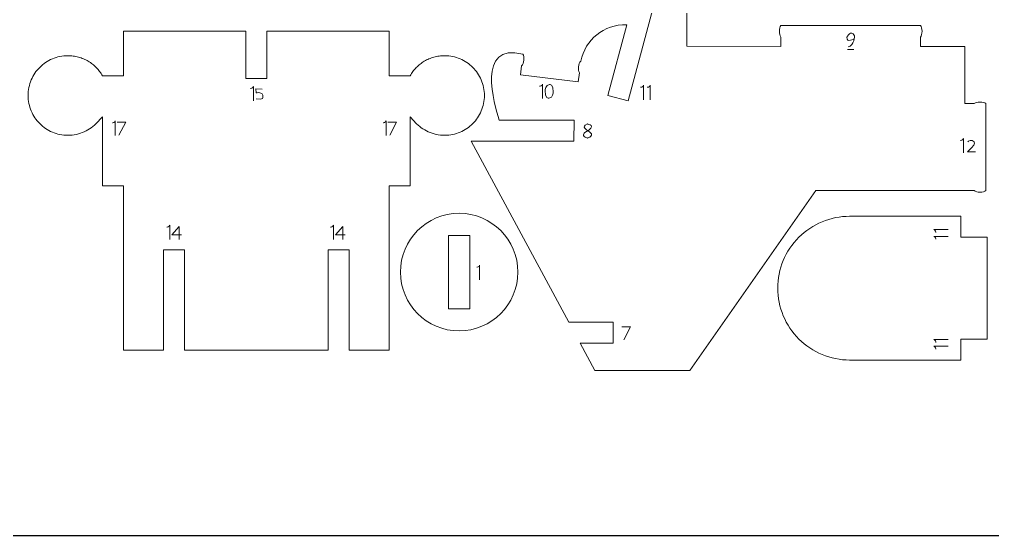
# Model space of a CAD drawing. Header units: centimetres. Extents: x -25 to 25, y -32.5 to 32.5.
# Drawn here: x -11.79 to 2.29, y -32.5 to -25.04 of the extents above; entities that cross this region are included whole.
import ezdxf

# ---------------------------------------------------------------- set-up
doc = ezdxf.new("R2010")
doc.units = ezdxf.units.CM
doc.header["$MEASUREMENT"] = 0
doc.layers.add('Capa 1', color=7, linetype='Continuous')

msp = doc.modelspace()

# ---------------------------------------------------------------- linework, layer by layer
at = {"layer": 'Capa 1', "color": 254}
msp.add_lwpolyline([(-25, -32.5), (25, -32.5), (25, 32.5), (-25, 32.5), (-25, -32.5)], close=True, dxfattribs=at)
at = {"layer": 'Capa 1', "color": 250, "lineweight": 9}
for points, knots in [([(-3.66958, -25.63951), (-3.6004, -25.32873), (-3.34223, -25.10511), (-3.00089, -25.11197), (-3.00089, -25.11197), (-3.00089, -25.11197), (-3.27453, -26.13518), (-3.27453, -26.13518), (-3.27453, -26.13518), (-3.27453, -26.13518), (-2.98185, -26.21337), (-2.98185, -26.21337), (-2.98185, -26.21337), (-2.98185, -26.21337), (-2.39854, -24.03223), (-2.39854, -24.03223), (-2.39854, -24.03223), (-2.20788, -23.86974), (-2.13686, -24.11076), (-2.13457, -24.26837), (-2.13457, -24.26837), (-2.13457, -24.26837), (-2.13494, -25.42487), (-2.13494, -25.42487), (-2.13494, -25.42487), (-2.13494, -25.42487), (-0.7709, -25.42531), (-0.7709, -25.42531), (-0.7709, -25.42531), (-0.7709, -25.42531), (-0.77085, -25.2908), (-0.77085, -25.2908)], [0, 0, 0, 0, 0.11111111, 0.11111111, 0.11111111, 0.11111111, 0.22222222, 0.22222222, 0.22222222, 0.22222222, 0.33333333, 0.33333333, 0.33333333, 0.33333333, 0.44444444, 0.44444444, 0.44444444, 0.44444444, 0.55555556, 0.55555556, 0.55555556, 0.55555556, 0.66666667, 0.66666667, 0.66666667, 0.66666667, 0.77777778, 0.77777778, 0.77777778, 0.77777778, 1, 1, 1, 1]), ([(-10.28802, -25.20694), (-10.28802, -25.20694), (-10.28802, -25.85205), (-10.28802, -25.85205), (-10.28802, -25.85205), (-10.28802, -25.85205), (-10.59096, -25.85205), (-10.59096, -25.85205), (-10.59096, -25.85205), (-10.59096, -25.85205), (-10.60048, -25.83587), (-10.60048, -25.83587), (-10.60048, -25.83587), (-10.60048, -25.83587), (-10.61052, -25.82005), (-10.61052, -25.82005), (-10.61052, -25.82005), (-10.61052, -25.82005), (-10.62104, -25.80456), (-10.62104, -25.80456), (-10.62104, -25.80456), (-10.62104, -25.80456), (-10.63206, -25.78947), (-10.63206, -25.78947), (-10.63206, -25.78947), (-10.63206, -25.78947), (-10.64353, -25.77474), (-10.64353, -25.77474), (-10.64353, -25.77474), (-10.64353, -25.77474), (-10.6555, -25.7604), (-10.6555, -25.7604), (-10.6555, -25.7604), (-10.6555, -25.7604), (-10.66789, -25.74645), (-10.66789, -25.74645), (-10.66789, -25.74645), (-10.66789, -25.74645), (-10.68075, -25.73294), (-10.68075, -25.73294), (-10.68075, -25.73294), (-10.68075, -25.73294), (-10.694, -25.71983), (-10.694, -25.71983), (-10.694, -25.71983), (-10.694, -25.71983), (-10.7077, -25.70716), (-10.7077, -25.70716), (-10.7077, -25.70716), (-10.7077, -25.70716), (-10.72179, -25.69491), (-10.72179, -25.69491), (-10.72179, -25.69491), (-10.72179, -25.69491), (-10.7363, -25.68314), (-10.7363, -25.68314), (-10.7363, -25.68314), (-10.7363, -25.68314), (-10.75117, -25.67184), (-10.75117, -25.67184), (-10.75117, -25.67184), (-10.75117, -25.67184), (-10.7664, -25.66101), (-10.7664, -25.66101), (-10.7664, -25.66101), (-10.7664, -25.66101), (-10.78203, -25.65066), (-10.78203, -25.65066), (-10.78203, -25.65066), (-10.78203, -25.65066), (-10.79798, -25.64081), (-10.79798, -25.64081), (-10.79798, -25.64081), (-10.79798, -25.64081), (-10.81428, -25.6315), (-10.81428, -25.6315), (-10.81428, -25.6315), (-10.81428, -25.6315), (-10.83091, -25.62268), (-10.83091, -25.62268), (-10.83091, -25.62268), (-10.83091, -25.62268), (-10.84787, -25.61439), (-10.84787, -25.61439), (-10.84787, -25.61439), (-10.84787, -25.61439), (-10.86511, -25.60666), (-10.86511, -25.60666), (-10.86511, -25.60666), (-10.86511, -25.60666), (-10.88266, -25.59949), (-10.88266, -25.59949), (-10.88266, -25.59949), (-10.88266, -25.59949), (-10.90049, -25.59288), (-10.90049, -25.59288), (-10.90049, -25.59288), (-10.90049, -25.59288), (-10.9186, -25.58686), (-10.9186, -25.58686), (-10.9186, -25.58686), (-10.9186, -25.58686), (-10.93696, -25.58139), (-10.93696, -25.58139), (-10.93696, -25.58139), (-10.93696, -25.58139), (-10.95556, -25.57656), (-10.95556, -25.57656), (-10.95556, -25.57656), (-10.95556, -25.57656), (-10.97443, -25.57232), (-10.97443, -25.57232), (-10.97443, -25.57232), (-10.97443, -25.57232), (-10.99348, -25.56869), (-10.99348, -25.56869), (-10.99348, -25.56869), (-10.99348, -25.56869), (-11.01279, -25.56571), (-11.01279, -25.56571), (-11.01279, -25.56571), (-11.01279, -25.56571), (-11.03229, -25.56336), (-11.03229, -25.56336), (-11.03229, -25.56336), (-11.03229, -25.56336), (-11.05199, -25.56169), (-11.05199, -25.56169), (-11.05199, -25.56169), (-11.05199, -25.56169), (-11.07185, -25.56069), (-11.07185, -25.56069), (-11.07185, -25.56069), (-11.07185, -25.56069), (-11.09189, -25.56032), (-11.09189, -25.56032), (-11.09189, -25.56032), (-11.09189, -25.56032), (-11.12154, -25.56108), (-11.12154, -25.56108), (-11.12154, -25.56108), (-11.12154, -25.56108), (-11.15078, -25.56331), (-11.15078, -25.56331), (-11.15078, -25.56331), (-11.15078, -25.56331), (-11.17958, -25.56696), (-11.17958, -25.56696), (-11.17958, -25.56696), (-11.17958, -25.56696), (-11.20795, -25.57201), (-11.20795, -25.57201), (-11.20795, -25.57201), (-11.20795, -25.57201), (-11.23579, -25.57846), (-11.23579, -25.57846), (-11.23579, -25.57846), (-11.23579, -25.57846), (-11.26311, -25.58621), (-11.26311, -25.58621), (-11.26311, -25.58621), (-11.26311, -25.58621), (-11.28987, -25.59525), (-11.28987, -25.59525), (-11.28987, -25.59525), (-11.28987, -25.59525), (-11.31601, -25.60555), (-11.31601, -25.60555), (-11.31601, -25.60555), (-11.31601, -25.60555), (-11.34151, -25.6171), (-11.34151, -25.6171), (-11.34151, -25.6171), (-11.34151, -25.6171), (-11.36631, -25.62979), (-11.36631, -25.62979), (-11.36631, -25.62979), (-11.36631, -25.62979), (-11.39042, -25.64366), (-11.39042, -25.64366), (-11.39042, -25.64366), (-11.39042, -25.64366), (-11.41377, -25.65862), (-11.41377, -25.65862), (-11.41377, -25.65862), (-11.41377, -25.65862), (-11.43631, -25.67466), (-11.43631, -25.67466), (-11.43631, -25.67466), (-11.43631, -25.67466), (-11.45808, -25.69176), (-11.45808, -25.69176), (-11.45808, -25.69176), (-11.45808, -25.69176), (-11.47895, -25.70984), (-11.47895, -25.70984), (-11.47895, -25.70984), (-11.47895, -25.70984), (-11.49892, -25.7289), (-11.49892, -25.7289), (-11.49892, -25.7289), (-11.49892, -25.7289), (-11.51798, -25.74887), (-11.51798, -25.74887), (-11.51798, -25.74887), (-11.51798, -25.74887), (-11.53606, -25.76977), (-11.53606, -25.76977), (-11.53606, -25.76977), (-11.53606, -25.76977), (-11.55313, -25.7915), (-11.55313, -25.7915), (-11.55313, -25.7915), (-11.55313, -25.7915), (-11.56917, -25.81405), (-11.56917, -25.81405), (-11.56917, -25.81405), (-11.56917, -25.81405), (-11.58413, -25.8374), (-11.58413, -25.8374), (-11.58413, -25.8374), (-11.58413, -25.8374), (-11.598, -25.86151), (-11.598, -25.86151), (-11.598, -25.86151), (-11.598, -25.86151), (-11.61069, -25.88631), (-11.61069, -25.88631), (-11.61069, -25.88631), (-11.61069, -25.88631), (-11.62221, -25.91181), (-11.62221, -25.91181), (-11.62221, -25.91181), (-11.62221, -25.91181), (-11.63251, -25.93792), (-11.63251, -25.93792), (-11.63251, -25.93792), (-11.63251, -25.93792), (-11.64155, -25.96465), (-11.64155, -25.96465), (-11.64155, -25.96465), (-11.64155, -25.96465), (-11.6493, -25.99197), (-11.6493, -25.99197), (-11.6493, -25.99197), (-11.6493, -25.99197), (-11.65572, -26.01978), (-11.65572, -26.01978), (-11.65572, -26.01978), (-11.65572, -26.01978), (-11.6608, -26.04813), (-11.6608, -26.04813), (-11.6608, -26.04813), (-11.6608, -26.04813), (-11.66445, -26.0769), (-11.66445, -26.0769), (-11.66445, -26.0769), (-11.66445, -26.0769), (-11.66666, -26.10611), (-11.66666, -26.10611), (-11.66666, -26.10611), (-11.66666, -26.10611), (-11.66741, -26.13571), (-11.66741, -26.13571), (-11.66741, -26.13571), (-11.66741, -26.13571), (-11.66669, -26.16537), (-11.66669, -26.16537), (-11.66669, -26.16537), (-11.66669, -26.16537), (-11.66445, -26.19461), (-11.66445, -26.19461), (-11.66445, -26.19461), (-11.66445, -26.19461), (-11.66083, -26.22343), (-11.66083, -26.22343), (-11.66083, -26.22343), (-11.66083, -26.22343), (-11.65578, -26.25177), (-11.65578, -26.25177), (-11.65578, -26.25177), (-11.65578, -26.25177), (-11.64936, -26.27962), (-11.64936, -26.27962), (-11.64936, -26.27962), (-11.64936, -26.27962), (-11.6416, -26.30693), (-11.6416, -26.30693), (-11.6416, -26.30693), (-11.6416, -26.30693), (-11.63256, -26.33369), (-11.63256, -26.33369), (-11.63256, -26.33369), (-11.63256, -26.33369), (-11.6223, -26.35983), (-11.6223, -26.35983), (-11.6223, -26.35983), (-11.6223, -26.35983), (-11.61077, -26.38533), (-11.61077, -26.38533), (-11.61077, -26.38533), (-11.61077, -26.38533), (-11.59808, -26.41016), (-11.59808, -26.41016), (-11.59808, -26.41016), (-11.59808, -26.41016), (-11.58421, -26.43427), (-11.58421, -26.43427), (-11.58421, -26.43427), (-11.58421, -26.43427), (-11.56926, -26.45762), (-11.56926, -26.45762), (-11.56926, -26.45762), (-11.56926, -26.45762), (-11.55322, -26.48017), (-11.55322, -26.48017), (-11.55322, -26.48017), (-11.55322, -26.48017), (-11.53614, -26.50193), (-11.53614, -26.50193), (-11.53614, -26.50193), (-11.53614, -26.50193), (-11.51806, -26.5228), (-11.51806, -26.5228), (-11.51806, -26.5228), (-11.51806, -26.5228), (-11.49901, -26.54277), (-11.49901, -26.54277), (-11.49901, -26.54277), (-11.49901, -26.54277), (-11.47903, -26.56183), (-11.47903, -26.56183), (-11.47903, -26.56183), (-11.47903, -26.56183), (-11.45816, -26.57991), (-11.45816, -26.57991), (-11.45816, -26.57991), (-11.45816, -26.57991), (-11.43643, -26.59698), (-11.43643, -26.59698), (-11.43643, -26.59698), (-11.43643, -26.59698), (-11.41385, -26.61303), (-11.41385, -26.61303), (-11.41385, -26.61303), (-11.41385, -26.61303), (-11.3905, -26.62798), (-11.3905, -26.62798), (-11.3905, -26.62798), (-11.3905, -26.62798), (-11.3664, -26.64182), (-11.3664, -26.64182), (-11.3664, -26.64182), (-11.3664, -26.64182), (-11.34156, -26.65451), (-11.34156, -26.65451), (-11.34156, -26.65451), (-11.34156, -26.65451), (-11.31606, -26.66604), (-11.31606, -26.66604), (-11.31606, -26.66604), (-11.31606, -26.66604), (-11.28992, -26.67633), (-11.28992, -26.67633), (-11.28992, -26.67633), (-11.28992, -26.67633), (-11.26316, -26.68537), (-11.26316, -26.68537), (-11.26316, -26.68537), (-11.26316, -26.68537), (-11.23585, -26.6931), (-11.23585, -26.6931), (-11.23585, -26.6931), (-11.23585, -26.6931), (-11.20798, -26.69952), (-11.20798, -26.69952), (-11.20798, -26.69952), (-11.20798, -26.69952), (-11.17963, -26.70454), (-11.17963, -26.70454), (-11.17963, -26.70454), (-11.17963, -26.70454), (-11.15078, -26.70819), (-11.15078, -26.70819), (-11.15078, -26.70819), (-11.15078, -26.70819), (-11.12154, -26.7104), (-11.12154, -26.7104), (-11.12154, -26.7104), (-11.12154, -26.7104), (-11.09189, -26.71112), (-11.09189, -26.71112), (-11.09189, -26.71112), (-11.09189, -26.71112), (-11.06053, -26.71029), (-11.06053, -26.71029), (-11.06053, -26.71029), (-11.06053, -26.71029), (-11.02958, -26.7078), (-11.02958, -26.7078), (-11.02958, -26.7078), (-11.02958, -26.7078), (-10.99912, -26.7037), (-10.99912, -26.7037), (-10.99912, -26.7037), (-10.99912, -26.7037), (-10.96918, -26.69804), (-10.96918, -26.69804), (-10.96918, -26.69804), (-10.96918, -26.69804), (-10.9398, -26.69084), (-10.9398, -26.69084), (-10.9398, -26.69084), (-10.9398, -26.69084), (-10.91106, -26.68219), (-10.91106, -26.68219), (-10.91106, -26.68219), (-10.91106, -26.68219), (-10.88294, -26.67209), (-10.88294, -26.67209), (-10.88294, -26.67209), (-10.88294, -26.67209), (-10.85554, -26.66057), (-10.85554, -26.66057), (-10.85554, -26.66057), (-10.85554, -26.66057), (-10.8289, -26.64773), (-10.8289, -26.64773), (-10.8289, -26.64773), (-10.8289, -26.64773), (-10.80303, -26.63359), (-10.80303, -26.63359), (-10.80303, -26.63359), (-10.80303, -26.63359), (-10.77798, -26.61816), (-10.77798, -26.61816), (-10.77798, -26.61816), (-10.77798, -26.61816), (-10.75382, -26.60153), (-10.75382, -26.60153), (-10.75382, -26.60153), (-10.75382, -26.60153), (-10.73055, -26.5837), (-10.73055, -26.5837), (-10.73055, -26.5837), (-10.73055, -26.5837), (-10.70826, -26.56476), (-10.70826, -26.56476), (-10.70826, -26.56476), (-10.70826, -26.56476), (-10.68697, -26.54473), (-10.68697, -26.54473), (-10.68697, -26.54473), (-10.68697, -26.54473), (-10.59096, -26.44476), (-10.59096, -26.44476), (-10.59096, -26.44476), (-10.59096, -26.44476), (-10.59096, -27.44049), (-10.59096, -27.44049), (-10.59096, -27.44049), (-10.59096, -27.44049), (-10.28802, -27.44049), (-10.28802, -27.44049), (-10.28802, -27.44049), (-10.28802, -27.44049), (-10.28802, -29.8186), (-10.28802, -29.8186), (-10.28802, -29.8186), (-10.28802, -29.8186), (-9.70795, -29.8186), (-9.70795, -29.8186), (-9.70795, -29.8186), (-9.70795, -29.8186), (-9.70795, -28.36667), (-9.70795, -28.36667), (-9.70795, -28.36667), (-9.70795, -28.36667), (-9.40501, -28.36667), (-9.40501, -28.36667), (-9.40501, -28.36667), (-9.40501, -28.36667), (-9.40501, -29.8186), (-9.40501, -29.8186), (-9.40501, -29.8186), (-9.40501, -29.8186), (-8.36528, -29.8186), (-8.36528, -29.8186), (-8.36528, -29.8186), (-8.36528, -29.8186), (-7.32555, -29.8186), (-7.32555, -29.8186), (-7.32555, -29.8186), (-7.32555, -29.8186), (-7.32555, -28.36667), (-7.32555, -28.36667), (-7.32555, -28.36667), (-7.32555, -28.36667), (-7.02261, -28.36667), (-7.02261, -28.36667), (-7.02261, -28.36667), (-7.02261, -28.36667), (-7.02261, -29.8186), (-7.02261, -29.8186), (-7.02261, -29.8186), (-7.02261, -29.8186), (-6.44256, -29.8186), (-6.44256, -29.8186), (-6.44256, -29.8186), (-6.44256, -29.8186), (-6.44256, -27.44049), (-6.44256, -27.44049), (-6.44256, -27.44049), (-6.44256, -27.44049), (-6.13962, -27.44049), (-6.13962, -27.44049), (-6.13962, -27.44049), (-6.13962, -27.44049), (-6.13962, -26.44476), (-6.13962, -26.44476), (-6.13962, -26.44476), (-6.13962, -26.44476), (-6.04362, -26.54473), (-6.04362, -26.54473), (-6.04362, -26.54473), (-6.04362, -26.54473), (-6.0223, -26.56476), (-6.0223, -26.56476), (-6.0223, -26.56476), (-6.0223, -26.56476), (-6.00001, -26.5837), (-6.00001, -26.5837), (-6.00001, -26.5837), (-6.00001, -26.5837), (-5.97677, -26.60153), (-5.97677, -26.60153), (-5.97677, -26.60153), (-5.97677, -26.60153), (-5.95261, -26.61816), (-5.95261, -26.61816), (-5.95261, -26.61816), (-5.95261, -26.61816), (-5.92755, -26.63359), (-5.92755, -26.63359), (-5.92755, -26.63359), (-5.92755, -26.63359), (-5.90169, -26.64773), (-5.90169, -26.64773), (-5.90169, -26.64773), (-5.90169, -26.64773), (-5.87501, -26.66057), (-5.87501, -26.66057), (-5.87501, -26.66057), (-5.87501, -26.66057), (-5.84762, -26.67209), (-5.84762, -26.67209), (-5.84762, -26.67209), (-5.84762, -26.67209), (-5.81952, -26.68219), (-5.81952, -26.68219), (-5.81952, -26.68219), (-5.81952, -26.68219), (-5.79076, -26.69084), (-5.79076, -26.69084), (-5.79076, -26.69084), (-5.79076, -26.69084), (-5.7614, -26.69804), (-5.7614, -26.69804), (-5.7614, -26.69804), (-5.7614, -26.69804), (-5.73147, -26.7037), (-5.73147, -26.7037), (-5.73147, -26.7037), (-5.73147, -26.7037), (-5.701, -26.7078), (-5.701, -26.7078), (-5.701, -26.7078), (-5.701, -26.7078), (-5.67006, -26.71029), (-5.67006, -26.71029), (-5.67006, -26.71029), (-5.67006, -26.71029), (-5.63867, -26.71112), (-5.63867, -26.71112), (-5.63867, -26.71112), (-5.63867, -26.71112), (-5.60904, -26.7104), (-5.60904, -26.7104), (-5.60904, -26.7104), (-5.60904, -26.7104), (-5.57977, -26.70819), (-5.57977, -26.70819), (-5.57977, -26.70819), (-5.57977, -26.70819), (-5.55095, -26.70454), (-5.55095, -26.70454), (-5.55095, -26.70454), (-5.55095, -26.70454), (-5.52258, -26.69952), (-5.52258, -26.69952), (-5.52258, -26.69952), (-5.52258, -26.69952), (-5.49473, -26.6931), (-5.49473, -26.6931), (-5.49473, -26.6931), (-5.49473, -26.6931), (-5.46739, -26.68537), (-5.46739, -26.68537), (-5.46739, -26.68537), (-5.46739, -26.68537), (-5.44064, -26.67633), (-5.44064, -26.67633), (-5.44064, -26.67633), (-5.44064, -26.67633), (-5.41449, -26.66604), (-5.41449, -26.66604), (-5.41449, -26.66604), (-5.41449, -26.66604), (-5.38899, -26.65451), (-5.38899, -26.65451), (-5.38899, -26.65451), (-5.38899, -26.65451), (-5.36419, -26.64182), (-5.36419, -26.64182), (-5.36419, -26.64182), (-5.36419, -26.64182), (-5.34008, -26.62798), (-5.34008, -26.62798), (-5.34008, -26.62798), (-5.34008, -26.62798), (-5.31673, -26.61303), (-5.31673, -26.61303), (-5.31673, -26.61303), (-5.31673, -26.61303), (-5.29416, -26.59698), (-5.29416, -26.59698), (-5.29416, -26.59698), (-5.29416, -26.59698), (-5.27243, -26.57991), (-5.27243, -26.57991), (-5.27243, -26.57991), (-5.27243, -26.57991), (-5.25153, -26.56183), (-5.25153, -26.56183), (-5.25153, -26.56183), (-5.25153, -26.56183), (-5.23155, -26.54277), (-5.23155, -26.54277), (-5.23155, -26.54277), (-5.23155, -26.54277), (-5.2125, -26.5228), (-5.2125, -26.5228), (-5.2125, -26.5228), (-5.2125, -26.5228), (-5.19442, -26.50193), (-5.19442, -26.50193), (-5.19442, -26.50193), (-5.19442, -26.50193), (-5.17734, -26.48017), (-5.17734, -26.48017), (-5.17734, -26.48017), (-5.17734, -26.48017), (-5.1613, -26.45762), (-5.1613, -26.45762), (-5.1613, -26.45762), (-5.1613, -26.45762), (-5.14634, -26.43427), (-5.14634, -26.43427), (-5.14634, -26.43427), (-5.14634, -26.43427), (-5.13251, -26.41016), (-5.13251, -26.41016), (-5.13251, -26.41016), (-5.13251, -26.41016), (-5.11981, -26.38533), (-5.11981, -26.38533), (-5.11981, -26.38533), (-5.11981, -26.38533), (-5.10829, -26.35983), (-5.10829, -26.35983), (-5.10829, -26.35983), (-5.10829, -26.35983), (-5.09799, -26.33369), (-5.09799, -26.33369), (-5.09799, -26.33369), (-5.09799, -26.33369), (-5.08895, -26.30693), (-5.08895, -26.30693), (-5.08895, -26.30693), (-5.08895, -26.30693), (-5.08122, -26.27962), (-5.08122, -26.27962), (-5.08122, -26.27962), (-5.08122, -26.27962), (-5.07481, -26.25177), (-5.07481, -26.25177), (-5.07481, -26.25177), (-5.07481, -26.25177), (-5.06976, -26.22343), (-5.06976, -26.22343), (-5.06976, -26.22343), (-5.06976, -26.22343), (-5.0661, -26.19461), (-5.0661, -26.19461), (-5.0661, -26.19461), (-5.0661, -26.19461), (-5.0639, -26.16537), (-5.0639, -26.16537), (-5.0639, -26.16537), (-5.0639, -26.16537), (-5.06317, -26.13571), (-5.06317, -26.13571), (-5.06317, -26.13571), (-5.06317, -26.13571), (-5.0639, -26.10611), (-5.0639, -26.10611), (-5.0639, -26.10611), (-5.0639, -26.10611), (-5.06613, -26.0769), (-5.06613, -26.0769), (-5.06613, -26.0769), (-5.06613, -26.0769), (-5.06979, -26.04813), (-5.06979, -26.04813), (-5.06979, -26.04813), (-5.06979, -26.04813), (-5.07484, -26.01978), (-5.07484, -26.01978), (-5.07484, -26.01978), (-5.07484, -26.01978), (-5.08125, -25.99197), (-5.08125, -25.99197), (-5.08125, -25.99197), (-5.08125, -25.99197), (-5.08901, -25.96465), (-5.08901, -25.96465), (-5.08901, -25.96465), (-5.08901, -25.96465), (-5.09805, -25.93792), (-5.09805, -25.93792), (-5.09805, -25.93792), (-5.09805, -25.93792), (-5.10837, -25.91181), (-5.10837, -25.91181), (-5.10837, -25.91181), (-5.10837, -25.91181), (-5.11987, -25.88631), (-5.11987, -25.88631), (-5.11987, -25.88631), (-5.11987, -25.88631), (-5.13259, -25.86151), (-5.13259, -25.86151), (-5.13259, -25.86151), (-5.13259, -25.86151), (-5.14643, -25.8374), (-5.14643, -25.8374), (-5.14643, -25.8374), (-5.14643, -25.8374), (-5.16138, -25.81405), (-5.16138, -25.81405), (-5.16138, -25.81405), (-5.16138, -25.81405), (-5.17742, -25.7915), (-5.17742, -25.7915), (-5.17742, -25.7915), (-5.17742, -25.7915), (-5.19453, -25.76977), (-5.19453, -25.76977), (-5.19453, -25.76977), (-5.19453, -25.76977), (-5.21261, -25.74887), (-5.21261, -25.74887), (-5.21261, -25.74887), (-5.21261, -25.74887), (-5.23163, -25.7289), (-5.23163, -25.7289), (-5.23163, -25.7289), (-5.23163, -25.7289), (-5.25164, -25.70984), (-5.25164, -25.70984), (-5.25164, -25.70984), (-5.25164, -25.70984), (-5.27251, -25.69176), (-5.27251, -25.69176), (-5.27251, -25.69176), (-5.27251, -25.69176), (-5.29424, -25.67466), (-5.29424, -25.67466), (-5.29424, -25.67466), (-5.29424, -25.67466), (-5.31681, -25.65862), (-5.31681, -25.65862), (-5.31681, -25.65862), (-5.31681, -25.65862), (-5.34017, -25.64366), (-5.34017, -25.64366), (-5.34017, -25.64366), (-5.34017, -25.64366), (-5.36427, -25.62979), (-5.36427, -25.62979), (-5.36427, -25.62979), (-5.36427, -25.62979), (-5.38908, -25.6171), (-5.38908, -25.6171), (-5.38908, -25.6171), (-5.38908, -25.6171), (-5.41458, -25.60555), (-5.41458, -25.60555), (-5.41458, -25.60555), (-5.41458, -25.60555), (-5.44072, -25.59525), (-5.44072, -25.59525), (-5.44072, -25.59525), (-5.44072, -25.59525), (-5.46745, -25.58621), (-5.46745, -25.58621), (-5.46745, -25.58621), (-5.46745, -25.58621), (-5.49479, -25.57846), (-5.49479, -25.57846), (-5.49479, -25.57846), (-5.49479, -25.57846), (-5.52263, -25.57201), (-5.52263, -25.57201), (-5.52263, -25.57201), (-5.52263, -25.57201), (-5.55098, -25.56696), (-5.55098, -25.56696), (-5.55098, -25.56696), (-5.55098, -25.56696), (-5.5798, -25.56331), (-5.5798, -25.56331), (-5.5798, -25.56331), (-5.5798, -25.56331), (-5.60904, -25.56108), (-5.60904, -25.56108), (-5.60904, -25.56108), (-5.60904, -25.56108), (-5.63867, -25.56032), (-5.63867, -25.56032), (-5.63867, -25.56032), (-5.63867, -25.56032), (-5.65873, -25.56069), (-5.65873, -25.56069), (-5.65873, -25.56069), (-5.65873, -25.56069), (-5.6786, -25.56169), (-5.6786, -25.56169), (-5.6786, -25.56169), (-5.6786, -25.56169), (-5.69829, -25.56336), (-5.69829, -25.56336), (-5.69829, -25.56336), (-5.69829, -25.56336), (-5.7178, -25.56571), (-5.7178, -25.56571), (-5.7178, -25.56571), (-5.7178, -25.56571), (-5.73708, -25.56869), (-5.73708, -25.56869), (-5.73708, -25.56869), (-5.73708, -25.56869), (-5.75616, -25.57232), (-5.75616, -25.57232), (-5.75616, -25.57232), (-5.75616, -25.57232), (-5.77502, -25.57656), (-5.77502, -25.57656), (-5.77502, -25.57656), (-5.77502, -25.57656), (-5.79363, -25.58139), (-5.79363, -25.58139), (-5.79363, -25.58139), (-5.79363, -25.58139), (-5.81199, -25.58686), (-5.81199, -25.58686), (-5.81199, -25.58686), (-5.81199, -25.58686), (-5.8301, -25.59288), (-5.8301, -25.59288), (-5.8301, -25.59288), (-5.8301, -25.59288), (-5.84792, -25.59949), (-5.84792, -25.59949), (-5.84792, -25.59949), (-5.84792, -25.59949), (-5.86547, -25.60666), (-5.86547, -25.60666), (-5.86547, -25.60666), (-5.86547, -25.60666), (-5.88271, -25.61439), (-5.88271, -25.61439), (-5.88271, -25.61439), (-5.88271, -25.61439), (-5.89965, -25.62268), (-5.89965, -25.62268), (-5.89965, -25.62268), (-5.89965, -25.62268), (-5.91628, -25.6315), (-5.91628, -25.6315), (-5.91628, -25.6315), (-5.91628, -25.6315), (-5.9326, -25.64081), (-5.9326, -25.64081), (-5.9326, -25.64081), (-5.9326, -25.64081), (-5.94856, -25.65066), (-5.94856, -25.65066), (-5.94856, -25.65066), (-5.94856, -25.65066), (-5.96416, -25.66101), (-5.96416, -25.66101), (-5.96416, -25.66101), (-5.96416, -25.66101), (-5.97942, -25.67184), (-5.97942, -25.67184), (-5.97942, -25.67184), (-5.97942, -25.67184), (-5.99429, -25.68314), (-5.99429, -25.68314), (-5.99429, -25.68314), (-5.99429, -25.68314), (-6.00877, -25.69491), (-6.00877, -25.69491), (-6.00877, -25.69491), (-6.00877, -25.69491), (-6.02289, -25.70716), (-6.02289, -25.70716), (-6.02289, -25.70716), (-6.02289, -25.70716), (-6.03656, -25.71983), (-6.03656, -25.71983), (-6.03656, -25.71983), (-6.03656, -25.71983), (-6.04984, -25.73294), (-6.04984, -25.73294), (-6.04984, -25.73294), (-6.04984, -25.73294), (-6.06267, -25.74645), (-6.06267, -25.74645), (-6.06267, -25.74645), (-6.06267, -25.74645), (-6.07509, -25.7604), (-6.07509, -25.7604), (-6.07509, -25.7604), (-6.07509, -25.7604), (-6.08703, -25.77474), (-6.08703, -25.77474), (-6.08703, -25.77474), (-6.08703, -25.77474), (-6.09852, -25.78947), (-6.09852, -25.78947), (-6.09852, -25.78947), (-6.09852, -25.78947), (-6.10954, -25.80456), (-6.10954, -25.80456), (-6.10954, -25.80456), (-6.10954, -25.80456), (-6.12006, -25.82005), (-6.12006, -25.82005), (-6.12006, -25.82005), (-6.12006, -25.82005), (-6.13011, -25.83587), (-6.13011, -25.83587), (-6.13011, -25.83587), (-6.13011, -25.83587), (-6.13962, -25.85205), (-6.13962, -25.85205), (-6.13962, -25.85205), (-6.13962, -25.85205), (-6.44256, -25.85205), (-6.44256, -25.85205), (-6.44256, -25.85205), (-6.44256, -25.85205), (-6.44256, -25.20694), (-6.44256, -25.20694), (-6.44256, -25.20694), (-6.44256, -25.20694), (-8.21381, -25.20694), (-8.21381, -25.20694), (-8.21381, -25.20694), (-8.21381, -25.20694), (-8.21381, -25.89052), (-8.21381, -25.89052), (-8.21381, -25.89052), (-8.21381, -25.89052), (-8.36528, -25.89052), (-8.36528, -25.89052), (-8.36528, -25.89052), (-8.36528, -25.89052), (-8.51675, -25.89052), (-8.51675, -25.89052), (-8.51675, -25.89052), (-8.51675, -25.89052), (-8.51675, -25.20694), (-8.51675, -25.20694), (-8.51675, -25.20694), (-8.51675, -25.20694), (-10.28802, -25.20694), (-10.28802, -25.20694)], [0, 0, 0, 0, 0.00398406, 0.00398406, 0.00398406, 0.00398406, 0.00796813, 0.00796813, 0.00796813, 0.00796813, 0.01195219, 0.01195219, 0.01195219, 0.01195219, 0.01593625, 0.01593625, 0.01593625, 0.01593625, 0.01992032, 0.01992032, 0.01992032, 0.01992032, 0.02390438, 0.02390438, 0.02390438, 0.02390438, 0.02788845, 0.02788845, 0.02788845, 0.02788845, 0.03187251, 0.03187251, 0.03187251, 0.03187251, 0.03585657, 0.03585657, 0.03585657, 0.03585657, 0.03984064, 0.03984064, 0.03984064, 0.03984064, 0.0438247, 0.0438247, 0.0438247, 0.0438247, 0.04780876, 0.04780876, 0.04780876, 0.04780876, 0.05179283, 0.05179283, 0.05179283, 0.05179283, 0.05577689, 0.05577689, 0.05577689, 0.05577689, 0.05976096, 0.05976096, 0.05976096, 0.05976096, 0.06374502, 0.06374502, 0.06374502, 0.06374502, 0.06772908, 0.06772908, 0.06772908, 0.06772908, 0.07171315, 0.07171315, 0.07171315, 0.07171315, 0.07569721, 0.07569721, 0.07569721, 0.07569721, 0.07968127, 0.07968127, 0.07968127, 0.07968127, 0.08366534, 0.08366534, 0.08366534, 0.08366534, 0.0876494, 0.0876494, 0.0876494, 0.0876494, 0.09163347, 0.09163347, 0.09163347, 0.09163347, 0.09561753, 0.09561753, 0.09561753, 0.09561753, 0.09960159, 0.09960159, 0.09960159, 0.09960159, 0.10358566, 0.10358566, 0.10358566, 0.10358566, 0.10756972, 0.10756972, 0.10756972, 0.10756972, 0.11155378, 0.11155378, 0.11155378, 0.11155378, 0.11553785, 0.11553785, 0.11553785, 0.11553785, 0.11952191, 0.11952191, 0.11952191, 0.11952191, 0.12350598, 0.12350598, 0.12350598, 0.12350598, 0.12749004, 0.12749004, 0.12749004, 0.12749004, 0.1314741, 0.1314741, 0.1314741, 0.1314741, 0.13545817, 0.13545817, 0.13545817, 0.13545817, 0.13944223, 0.13944223, 0.13944223, 0.13944223, 0.14342629, 0.14342629, 0.14342629, 0.14342629, 0.14741036, 0.14741036, 0.14741036, 0.14741036, 0.15139442, 0.15139442, 0.15139442, 0.15139442, 0.15537849, 0.15537849, 0.15537849, 0.15537849, 0.15936255, 0.15936255, 0.15936255, 0.15936255, 0.16334661, 0.16334661, 0.16334661, 0.16334661, 0.16733068, 0.16733068, 0.16733068, 0.16733068, 0.17131474, 0.17131474, 0.17131474, 0.17131474, 0.1752988, 0.1752988, 0.1752988, 0.1752988, 0.17928287, 0.17928287, 0.17928287, 0.17928287, 0.18326693, 0.18326693, 0.18326693, 0.18326693, 0.187251, 0.187251, 0.187251, 0.187251, 0.19123506, 0.19123506, 0.19123506, 0.19123506, 0.19521912, 0.19521912, 0.19521912, 0.19521912, 0.19920319, 0.19920319, 0.19920319, 0.19920319, 0.20318725, 0.20318725, 0.20318725, 0.20318725, 0.20717131, 0.20717131, 0.20717131, 0.20717131, 0.21115538, 0.21115538, 0.21115538, 0.21115538, 0.21513944, 0.21513944, 0.21513944, 0.21513944, 0.21912351, 0.21912351, 0.21912351, 0.21912351, 0.22310757, 0.22310757, 0.22310757, 0.22310757, 0.22709163, 0.22709163, 0.22709163, 0.22709163, 0.2310757, 0.2310757, 0.2310757, 0.2310757, 0.23505976, 0.23505976, 0.23505976, 0.23505976, 0.23904382, 0.23904382, 0.23904382, 0.23904382, 0.24302789, 0.24302789, 0.24302789, 0.24302789, 0.24701195, 0.24701195, 0.24701195, 0.24701195, 0.25099602, 0.25099602, 0.25099602, 0.25099602, 0.25498008, 0.25498008, 0.25498008, 0.25498008, 0.25896414, 0.25896414, 0.25896414, 0.25896414, 0.26294821, 0.26294821, 0.26294821, 0.26294821, 0.26693227, 0.26693227, 0.26693227, 0.26693227, 0.27091633, 0.27091633, 0.27091633, 0.27091633, 0.2749004, 0.2749004, 0.2749004, 0.2749004, 0.27888446, 0.27888446, 0.27888446, 0.27888446, 0.28286853, 0.28286853, 0.28286853, 0.28286853, 0.28685259, 0.28685259, 0.28685259, 0.28685259, 0.29083665, 0.29083665, 0.29083665, 0.29083665, 0.29482072, 0.29482072, 0.29482072, 0.29482072, 0.29880478, 0.29880478, 0.29880478, 0.29880478, 0.30278884, 0.30278884, 0.30278884, 0.30278884, 0.30677291, 0.30677291, 0.30677291, 0.30677291, 0.31075697, 0.31075697, 0.31075697, 0.31075697, 0.31474104, 0.31474104, 0.31474104, 0.31474104, 0.3187251, 0.3187251, 0.3187251, 0.3187251, 0.32270916, 0.32270916, 0.32270916, 0.32270916, 0.32669323, 0.32669323, 0.32669323, 0.32669323, 0.33067729, 0.33067729, 0.33067729, 0.33067729, 0.33466135, 0.33466135, 0.33466135, 0.33466135, 0.33864542, 0.33864542, 0.33864542, 0.33864542, 0.34262948, 0.34262948, 0.34262948, 0.34262948, 0.34661355, 0.34661355, 0.34661355, 0.34661355, 0.35059761, 0.35059761, 0.35059761, 0.35059761, 0.35458167, 0.35458167, 0.35458167, 0.35458167, 0.35856574, 0.35856574, 0.35856574, 0.35856574, 0.3625498, 0.3625498, 0.3625498, 0.3625498, 0.36653386, 0.36653386, 0.36653386, 0.36653386, 0.37051793, 0.37051793, 0.37051793, 0.37051793, 0.37450199, 0.37450199, 0.37450199, 0.37450199, 0.37848606, 0.37848606, 0.37848606, 0.37848606, 0.38247012, 0.38247012, 0.38247012, 0.38247012, 0.38645418, 0.38645418, 0.38645418, 0.38645418, 0.39043825, 0.39043825, 0.39043825, 0.39043825, 0.39442231, 0.39442231, 0.39442231, 0.39442231, 0.39840637, 0.39840637, 0.39840637, 0.39840637, 0.40239044, 0.40239044, 0.40239044, 0.40239044, 0.4063745, 0.4063745, 0.4063745, 0.4063745, 0.41035857, 0.41035857, 0.41035857, 0.41035857, 0.41434263, 0.41434263, 0.41434263, 0.41434263, 0.41832669, 0.41832669, 0.41832669, 0.41832669, 0.42231076, 0.42231076, 0.42231076, 0.42231076, 0.42629482, 0.42629482, 0.42629482, 0.42629482, 0.43027888, 0.43027888, 0.43027888, 0.43027888, 0.43426295, 0.43426295, 0.43426295, 0.43426295, 0.43824701, 0.43824701, 0.43824701, 0.43824701, 0.44223108, 0.44223108, 0.44223108, 0.44223108, 0.44621514, 0.44621514, 0.44621514, 0.44621514, 0.4501992, 0.4501992, 0.4501992, 0.4501992, 0.45418327, 0.45418327, 0.45418327, 0.45418327, 0.45816733, 0.45816733, 0.45816733, 0.45816733, 0.46215139, 0.46215139, 0.46215139, 0.46215139, 0.46613546, 0.46613546, 0.46613546, 0.46613546, 0.47011952, 0.47011952, 0.47011952, 0.47011952, 0.47410359, 0.47410359, 0.47410359, 0.47410359, 0.47808765, 0.47808765, 0.47808765, 0.47808765, 0.48207171, 0.48207171, 0.48207171, 0.48207171, 0.48605578, 0.48605578, 0.48605578, 0.48605578, 0.49003984, 0.49003984, 0.49003984, 0.49003984, 0.4940239, 0.4940239, 0.4940239, 0.4940239, 0.49800797, 0.49800797, 0.49800797, 0.49800797, 0.50199203, 0.50199203, 0.50199203, 0.50199203, 0.5059761, 0.5059761, 0.5059761, 0.5059761, 0.50996016, 0.50996016, 0.50996016, 0.50996016, 0.51394422, 0.51394422, 0.51394422, 0.51394422, 0.51792829, 0.51792829, 0.51792829, 0.51792829, 0.52191235, 0.52191235, 0.52191235, 0.52191235, 0.52589641, 0.52589641, 0.52589641, 0.52589641, 0.52988048, 0.52988048, 0.52988048, 0.52988048, 0.53386454, 0.53386454, 0.53386454, 0.53386454, 0.53784861, 0.53784861, 0.53784861, 0.53784861, 0.54183267, 0.54183267, 0.54183267, 0.54183267, 0.54581673, 0.54581673, 0.54581673, 0.54581673, 0.5498008, 0.5498008, 0.5498008, 0.5498008, 0.55378486, 0.55378486, 0.55378486, 0.55378486, 0.55776892, 0.55776892, 0.55776892, 0.55776892, 0.56175299, 0.56175299, 0.56175299, 0.56175299, 0.56573705, 0.56573705, 0.56573705, 0.56573705, 0.56972112, 0.56972112, 0.56972112, 0.56972112, 0.57370518, 0.57370518, 0.57370518, 0.57370518, 0.57768924, 0.57768924, 0.57768924, 0.57768924, 0.58167331, 0.58167331, 0.58167331, 0.58167331, 0.58565737, 0.58565737, 0.58565737, 0.58565737, 0.58964143, 0.58964143, 0.58964143, 0.58964143, 0.5936255, 0.5936255, 0.5936255, 0.5936255, 0.59760956, 0.59760956, 0.59760956, 0.59760956, 0.60159363, 0.60159363, 0.60159363, 0.60159363, 0.60557769, 0.60557769, 0.60557769, 0.60557769, 0.60956175, 0.60956175, 0.60956175, 0.60956175, 0.61354582, 0.61354582, 0.61354582, 0.61354582, 0.61752988, 0.61752988, 0.61752988, 0.61752988, 0.62151394, 0.62151394, 0.62151394, 0.62151394, 0.62549801, 0.62549801, 0.62549801, 0.62549801, 0.62948207, 0.62948207, 0.62948207, 0.62948207, 0.63346614, 0.63346614, 0.63346614, 0.63346614, 0.6374502, 0.6374502, 0.6374502, 0.6374502, 0.64143426, 0.64143426, 0.64143426, 0.64143426, 0.64541833, 0.64541833, 0.64541833, 0.64541833, 0.64940239, 0.64940239, 0.64940239, 0.64940239, 0.65338645, 0.65338645, 0.65338645, 0.65338645, 0.65737052, 0.65737052, 0.65737052, 0.65737052, 0.66135458, 0.66135458, 0.66135458, 0.66135458, 0.66533865, 0.66533865, 0.66533865, 0.66533865, 0.66932271, 0.66932271, 0.66932271, 0.66932271, 0.67330677, 0.67330677, 0.67330677, 0.67330677, 0.67729084, 0.67729084, 0.67729084, 0.67729084, 0.6812749, 0.6812749, 0.6812749, 0.6812749, 0.68525896, 0.68525896, 0.68525896, 0.68525896, 0.68924303, 0.68924303, 0.68924303, 0.68924303, 0.69322709, 0.69322709, 0.69322709, 0.69322709, 0.69721116, 0.69721116, 0.69721116, 0.69721116, 0.70119522, 0.70119522, 0.70119522, 0.70119522, 0.70517928, 0.70517928, 0.70517928, 0.70517928, 0.70916335, 0.70916335, 0.70916335, 0.70916335, 0.71314741, 0.71314741, 0.71314741, 0.71314741, 0.71713147, 0.71713147, 0.71713147, 0.71713147, 0.72111554, 0.72111554, 0.72111554, 0.72111554, 0.7250996, 0.7250996, 0.7250996, 0.7250996, 0.72908367, 0.72908367, 0.72908367, 0.72908367, 0.73306773, 0.73306773, 0.73306773, 0.73306773, 0.73705179, 0.73705179, 0.73705179, 0.73705179, 0.74103586, 0.74103586, 0.74103586, 0.74103586, 0.74501992, 0.74501992, 0.74501992, 0.74501992, 0.74900398, 0.74900398, 0.74900398, 0.74900398, 0.75298805, 0.75298805, 0.75298805, 0.75298805, 0.75697211, 0.75697211, 0.75697211, 0.75697211, 0.76095618, 0.76095618, 0.76095618, 0.76095618, 0.76494024, 0.76494024, 0.76494024, 0.76494024, 0.7689243, 0.7689243, 0.7689243, 0.7689243, 0.77290837, 0.77290837, 0.77290837, 0.77290837, 0.77689243, 0.77689243, 0.77689243, 0.77689243, 0.78087649, 0.78087649, 0.78087649, 0.78087649, 0.78486056, 0.78486056, 0.78486056, 0.78486056, 0.78884462, 0.78884462, 0.78884462, 0.78884462, 0.79282869, 0.79282869, 0.79282869, 0.79282869, 0.79681275, 0.79681275, 0.79681275, 0.79681275, 0.80079681, 0.80079681, 0.80079681, 0.80079681, 0.80478088, 0.80478088, 0.80478088, 0.80478088, 0.80876494, 0.80876494, 0.80876494, 0.80876494, 0.812749, 0.812749, 0.812749, 0.812749, 0.81673307, 0.81673307, 0.81673307, 0.81673307, 0.82071713, 0.82071713, 0.82071713, 0.82071713, 0.8247012, 0.8247012, 0.8247012, 0.8247012, 0.82868526, 0.82868526, 0.82868526, 0.82868526, 0.83266932, 0.83266932, 0.83266932, 0.83266932, 0.83665339, 0.83665339, 0.83665339, 0.83665339, 0.84063745, 0.84063745, 0.84063745, 0.84063745, 0.84462151, 0.84462151, 0.84462151, 0.84462151, 0.84860558, 0.84860558, 0.84860558, 0.84860558, 0.85258964, 0.85258964, 0.85258964, 0.85258964, 0.85657371, 0.85657371, 0.85657371, 0.85657371, 0.86055777, 0.86055777, 0.86055777, 0.86055777, 0.86454183, 0.86454183, 0.86454183, 0.86454183, 0.8685259, 0.8685259, 0.8685259, 0.8685259, 0.87250996, 0.87250996, 0.87250996, 0.87250996, 0.87649402, 0.87649402, 0.87649402, 0.87649402, 0.88047809, 0.88047809, 0.88047809, 0.88047809, 0.88446215, 0.88446215, 0.88446215, 0.88446215, 0.88844622, 0.88844622, 0.88844622, 0.88844622, 0.89243028, 0.89243028, 0.89243028, 0.89243028, 0.89641434, 0.89641434, 0.89641434, 0.89641434, 0.90039841, 0.90039841, 0.90039841, 0.90039841, 0.90438247, 0.90438247, 0.90438247, 0.90438247, 0.90836653, 0.90836653, 0.90836653, 0.90836653, 0.9123506, 0.9123506, 0.9123506, 0.9123506, 0.91633466, 0.91633466, 0.91633466, 0.91633466, 0.92031873, 0.92031873, 0.92031873, 0.92031873, 0.92430279, 0.92430279, 0.92430279, 0.92430279, 0.92828685, 0.92828685, 0.92828685, 0.92828685, 0.93227092, 0.93227092, 0.93227092, 0.93227092, 0.93625498, 0.93625498, 0.93625498, 0.93625498, 0.94023904, 0.94023904, 0.94023904, 0.94023904, 0.94422311, 0.94422311, 0.94422311, 0.94422311, 0.94820717, 0.94820717, 0.94820717, 0.94820717, 0.95219124, 0.95219124, 0.95219124, 0.95219124, 0.9561753, 0.9561753, 0.9561753, 0.9561753, 0.96015936, 0.96015936, 0.96015936, 0.96015936, 0.96414343, 0.96414343, 0.96414343, 0.96414343, 0.96812749, 0.96812749, 0.96812749, 0.96812749, 0.97211155, 0.97211155, 0.97211155, 0.97211155, 0.97609562, 0.97609562, 0.97609562, 0.97609562, 0.98007968, 0.98007968, 0.98007968, 0.98007968, 0.98406375, 0.98406375, 0.98406375, 0.98406375, 0.98804781, 0.98804781, 0.98804781, 0.98804781, 0.99203187, 0.99203187, 0.99203187, 0.99203187, 1, 1, 1, 1]), ([(-0.7708, -25.12237), (-0.78466, -25.14014), (-0.79384, -25.17122), (-0.79385, -25.20658), (-0.79385, -25.20658), (-0.79386, -25.24194), (-0.7847, -25.27302), (-0.77085, -25.29081)], [0, 0, 0, 0, 0.33333333, 0.33333333, 0.33333333, 0.33333333, 1, 1, 1, 1]), ([(1.24876, -25.12302), (1.26261, -25.1408), (1.27177, -25.17189), (1.27176, -25.20725), (1.27176, -25.20725), (1.27175, -25.2426), (1.26256, -25.27369), (1.2487, -25.29146)], [0, 0, 0, 0, 0.33333333, 0.33333333, 0.33333333, 0.33333333, 1, 1, 1, 1]), ([(1.2487, -25.29145), (1.2487, -25.29145), (1.24866, -25.42596), (1.24866, -25.42596), (1.24866, -25.42596), (1.24866, -25.42596), (1.8924, -25.42617), (1.8924, -25.42617), (1.8924, -25.42617), (1.8924, -25.42617), (1.89223, -25.95044), (1.89223, -25.95044), (1.89223, -25.95044), (1.89223, -25.95044), (1.89214, -26.25339), (1.89214, -26.25339), (1.89214, -26.25339), (1.89214, -26.25339), (2.02665, -26.25343), (2.02665, -26.25343)], [0, 0, 0, 0, 0.16666667, 0.16666667, 0.16666667, 0.16666667, 0.33333333, 0.33333333, 0.33333333, 0.33333333, 0.5, 0.5, 0.5, 0.5, 0.66666667, 0.66666667, 0.66666667, 0.66666667, 1, 1, 1, 1]), ([(2.02624, -27.51064), (2.02624, -27.51064), (-0.26763, -27.50991), (-0.26763, -27.50991), (-0.26763, -27.50991), (-0.26763, -27.50991), (-2.0891, -30.11268), (-2.0891, -30.11268), (-2.0891, -30.11268), (-2.0891, -30.11268), (-3.4628, -30.11227), (-3.4628, -30.11227), (-3.4628, -30.11227), (-3.4628, -30.11227), (-3.67614, -29.71772), (-3.67614, -29.71772), (-3.67614, -29.71772), (-3.67614, -29.71772), (-3.20099, -29.71788), (-3.20099, -29.71788), (-3.20099, -29.71788), (-3.20099, -29.71788), (-3.2009, -29.41493), (-3.2009, -29.41493), (-3.2009, -29.41493), (-3.2009, -29.41493), (-3.83996, -29.41472), (-3.83996, -29.41472), (-3.83996, -29.41472), (-3.83996, -29.41472), (-5.25675, -26.79454), (-5.25675, -26.79454), (-5.25675, -26.79454), (-5.25675, -26.79454), (-3.7664, -26.79502), (-3.7664, -26.79502), (-3.7664, -26.79502), (-3.7664, -26.79502), (-3.76631, -26.49208), (-3.76631, -26.49208), (-3.76631, -26.49208), (-3.76631, -26.49208), (-4.84838, -26.49173), (-4.84838, -26.49173), (-4.84838, -26.49173), (-4.92284, -26.26833), (-5.183, -25.36549), (-4.50571, -25.53788)], [0, 0, 0, 0, 0.07692308, 0.07692308, 0.07692308, 0.07692308, 0.15384615, 0.15384615, 0.15384615, 0.15384615, 0.23076923, 0.23076923, 0.23076923, 0.23076923, 0.30769231, 0.30769231, 0.30769231, 0.30769231, 0.38461538, 0.38461538, 0.38461538, 0.38461538, 0.46153846, 0.46153846, 0.46153846, 0.46153846, 0.53846154, 0.53846154, 0.53846154, 0.53846154, 0.61538462, 0.61538462, 0.61538462, 0.61538462, 0.69230769, 0.69230769, 0.69230769, 0.69230769, 0.76923077, 0.76923077, 0.76923077, 0.76923077, 0.84615385, 0.84615385, 0.84615385, 0.84615385, 1, 1, 1, 1]), ([(-4.50571, -25.53788), (-4.49401, -25.55715), (-4.48849, -25.58908), (-4.49258, -25.6242), (-4.49258, -25.6242), (-4.49667, -25.65932), (-4.50939, -25.68913), (-4.5252, -25.70519)], [0, 0, 0, 0, 0.33333333, 0.33333333, 0.33333333, 0.33333333, 1, 1, 1, 1]), ([(-4.5252, -25.70519), (-4.5252, -25.70519), (-4.54212, -25.83908), (-4.54212, -25.83908), (-4.54212, -25.83908), (-4.54212, -25.83908), (-3.70592, -25.9401), (-3.70592, -25.9401), (-3.70592, -25.9401), (-3.70592, -25.9401), (-3.68906, -25.80682), (-3.68906, -25.80682)], [0, 0, 0, 0, 0.25, 0.25, 0.25, 0.25, 0.5, 0.5, 0.5, 0.5, 1, 1, 1, 1]), ([(-3.66958, -25.63951), (-3.68539, -25.65557), (-3.6981, -25.68538), (-3.7022, -25.7205), (-3.7022, -25.7205), (-3.70629, -25.75563), (-3.70076, -25.78756), (-3.68906, -25.80682)], [0, 0, 0, 0, 0.33333333, 0.33333333, 0.33333333, 0.33333333, 1, 1, 1, 1]), ([(2.02664, -26.25343), (2.04442, -26.23959), (2.0755, -26.23042), (2.11087, -26.23043), (2.11087, -26.23043), (2.14622, -26.23044), (2.1773, -26.23963), (2.19507, -26.25349)], [0, 0, 0, 0, 0.33333333, 0.33333333, 0.33333333, 0.33333333, 1, 1, 1, 1]), ([(2.02623, -27.51064), (2.044, -27.5245), (2.07508, -27.53368), (2.11045, -27.5337), (2.11045, -27.5337), (2.1458, -27.53371), (2.17688, -27.52454), (2.19467, -27.5107)], [0, 0, 0, 0, 0.33333333, 0.33333333, 0.33333333, 0.33333333, 1, 1, 1, 1]), ([(-6.27881, -28.69014), (-6.27881, -28.22071), (-5.89825, -27.84015), (-5.42881, -27.84015), (-5.42881, -27.84015), (-4.95937, -27.84015), (-4.57882, -28.22071), (-4.57882, -28.69014), (-4.57882, -28.69014), (-4.57882, -29.15958), (-4.95937, -29.54015), (-5.42881, -29.54015), (-5.42881, -29.54015), (-5.89825, -29.54015), (-6.27881, -29.15958), (-6.27881, -28.69014)], [0, 0, 0, 0, 0.2, 0.2, 0.2, 0.2, 0.4, 0.4, 0.4, 0.4, 0.6, 0.6, 0.6, 0.6, 1, 1, 1, 1]), ([(2.21259, -29.6591), (2.21259, -29.6591), (1.83393, -29.6591), (1.83393, -29.6591), (1.83393, -29.6591), (1.83393, -29.6591), (1.83393, -29.96204), (1.83393, -29.96204), (1.83393, -29.96204), (1.83393, -29.96204), (0.22297, -29.96204), (0.22297, -29.96204), (0.22297, -29.96204), (-0.0526, -29.96221), (-0.31699, -29.85292), (-0.51195, -29.65818), (-0.51195, -29.65818), (-0.70695, -29.46344), (-0.8166, -29.19788), (-0.81676, -28.92231), (-0.81676, -28.92231), (-0.81696, -28.64674), (-0.70764, -28.38236), (-0.5129, -28.18739), (-0.5129, -28.18739), (-0.31816, -27.9924), (-0.0526, -27.88275), (0.22297, -27.88258), (0.22297, -27.88258), (0.22297, -27.88258), (1.83393, -27.88258), (1.83393, -27.88258), (1.83393, -27.88258), (1.83393, -27.88258), (1.83393, -28.18552), (1.83393, -28.18552), (1.83393, -28.18552), (1.83393, -28.18552), (2.21259, -28.18552), (2.21259, -28.18552), (2.21259, -28.18552), (2.21259, -28.18552), (2.21259, -29.6591), (2.21259, -29.6591)], [0, 0, 0, 0, 0.08333333, 0.08333333, 0.08333333, 0.08333333, 0.16666667, 0.16666667, 0.16666667, 0.16666667, 0.25, 0.25, 0.25, 0.25, 0.33333333, 0.33333333, 0.33333333, 0.33333333, 0.41666667, 0.41666667, 0.41666667, 0.41666667, 0.5, 0.5, 0.5, 0.5, 0.58333333, 0.58333333, 0.58333333, 0.58333333, 0.66666667, 0.66666667, 0.66666667, 0.66666667, 0.75, 0.75, 0.75, 0.75, 0.83333333, 0.83333333, 0.83333333, 0.83333333, 1, 1, 1, 1]), ([(-5.27381, -28.16014), (-5.27381, -28.16014), (-5.27381, -29.22015), (-5.27381, -29.22015), (-5.27381, -29.22015), (-5.27381, -29.22015), (-5.58382, -29.22015), (-5.58382, -29.22015), (-5.58382, -29.22015), (-5.58382, -29.22015), (-5.58382, -28.16014), (-5.58382, -28.16014), (-5.58382, -28.16014), (-5.58382, -28.16014), (-5.27381, -28.16014), (-5.27381, -28.16014)], [0, 0, 0, 0, 0.2, 0.2, 0.2, 0.2, 0.4, 0.4, 0.4, 0.4, 0.6, 0.6, 0.6, 0.6, 1, 1, 1, 1])]:
    msp.add_open_spline(points, degree=3, knots=knots, dxfattribs=at)
for points in [[(-0.7708, -25.12237), (-0.7708, -25.12237), (1.24876, -25.12302), (1.24876, -25.12302)], [(2.19507, -26.25349), (2.19507, -26.25349), (2.19467, -27.5107), (2.19467, -27.5107)]]:
    msp.add_open_spline(points, degree=3, dxfattribs=at)
at = {"layer": 'Capa 1', "color": 22, "lineweight": 5}
for points, knots in [([(0.28998, -25.3168), (0.28998, -25.3168), (0.17531, -25.38159), (0.18353, -25.29313), (0.18353, -25.29313), (0.18353, -25.29313), (0.24321, -25.1735), (0.29486, -25.27121), (0.29486, -25.27121), (0.29486, -25.27121), (0.29439, -25.41634), (0.19979, -25.43259)], [0, 0, 0, 0, 0.25, 0.25, 0.25, 0.25, 0.5, 0.5, 0.5, 0.5, 1, 1, 1, 1]), ([(-8.27906, -26.04232), (-8.27906, -26.04232), (-8.37053, -26.04177), (-8.37053, -26.04177), (-8.37053, -26.04177), (-8.37053, -26.04177), (-8.36724, -26.09815), (-8.36724, -26.09815)], [0, 0, 0, 0, 0.33333333, 0.33333333, 0.33333333, 0.33333333, 1, 1, 1, 1]), ([(-4.12908, -26.17373), (-4.12908, -26.17373), (-4.1887, -26.18142), (-4.18269, -26.06452), (-4.18269, -26.06452), (-4.18269, -26.06452), (-4.18269, -25.97546), (-4.12176, -25.97776)], [0, 0, 0, 0, 0.33333333, 0.33333333, 0.33333333, 0.33333333, 1, 1, 1, 1]), ([(-4.12176, -25.97795), (-4.12176, -25.97795), (-4.06209, -25.9703), (-4.06808, -26.08714), (-4.06808, -26.08714), (-4.06808, -26.08714), (-4.06812, -26.17619), (-4.12908, -26.17395)], [0, 0, 0, 0, 0.33333333, 0.33333333, 0.33333333, 0.33333333, 1, 1, 1, 1]), ([(-8.36724, -26.09815), (-8.36724, -26.09815), (-8.26215, -26.07409), (-8.26833, -26.15532), (-8.26833, -26.15532), (-8.26833, -26.15532), (-8.25722, -26.21101), (-8.36724, -26.1838)], [0, 0, 0, 0, 0.33333333, 0.33333333, 0.33333333, 0.33333333, 1, 1, 1, 1]), ([(-10.3804, -26.51985), (-10.3804, -26.51985), (-10.25514, -26.51985), (-10.25514, -26.51985), (-10.25514, -26.51985), (-10.25514, -26.51985), (-10.35236, -26.70943), (-10.35236, -26.70943)], [0, 0, 0, 0, 0.33333333, 0.33333333, 0.33333333, 0.33333333, 1, 1, 1, 1]), ([(-6.45979, -26.51985), (-6.45979, -26.51985), (-6.33453, -26.51985), (-6.33453, -26.51985), (-6.33453, -26.51985), (-6.33453, -26.51985), (-6.43175, -26.70943), (-6.43175, -26.70943)], [0, 0, 0, 0, 0.33333333, 0.33333333, 0.33333333, 0.33333333, 1, 1, 1, 1]), ([(-3.56731, -26.64251), (-3.56731, -26.64251), (-3.67912, -26.5888), (-3.57205, -26.54833), (-3.57205, -26.54833), (-3.57205, -26.54833), (-3.41535, -26.56951), (-3.61136, -26.67218), (-3.61136, -26.67218), (-3.61136, -26.67218), (-3.67502, -26.72755), (-3.57171, -26.75119), (-3.57171, -26.75119), (-3.57171, -26.75119), (-3.4383, -26.71989), (-3.56731, -26.64251)], [0, 0, 0, 0, 0.2, 0.2, 0.2, 0.2, 0.4, 0.4, 0.4, 0.4, 0.6, 0.6, 0.6, 0.6, 1, 1, 1, 1]), ([(1.98593, -26.89462), (1.98593, -26.89462), (1.92785, -26.949), (1.92785, -26.949), (1.92785, -26.949), (1.92785, -26.949), (2.04317, -26.949), (2.04317, -26.949)], [0, 0, 0, 0, 0.33333333, 0.33333333, 0.33333333, 0.33333333, 1, 1, 1, 1]), ([(1.93401, -26.80438), (1.93401, -26.80438), (1.99584, -26.76357), (2.023, -26.80438), (2.023, -26.80438), (2.023, -26.80438), (2.05392, -26.83528), (1.98593, -26.89462)], [0, 0, 0, 0, 0.33333333, 0.33333333, 0.33333333, 0.33333333, 1, 1, 1, 1]), ([(-9.44796, -28.1526), (-9.44796, -28.1526), (-9.58762, -28.1526), (-9.58762, -28.1526), (-9.58762, -28.1526), (-9.58762, -28.1526), (-9.48257, -28.02899), (-9.48257, -28.02899), (-9.48257, -28.02899), (-9.48257, -28.02899), (-9.48136, -28.2169), (-9.48136, -28.2169)], [0, 0, 0, 0, 0.25, 0.25, 0.25, 0.25, 0.5, 0.5, 0.5, 0.5, 1, 1, 1, 1]), ([(-7.07789, -28.1526), (-7.07789, -28.1526), (-7.21755, -28.1526), (-7.21755, -28.1526), (-7.21755, -28.1526), (-7.21755, -28.1526), (-7.1125, -28.02899), (-7.1125, -28.02899), (-7.1125, -28.02899), (-7.1125, -28.02899), (-7.11129, -28.2169), (-7.11129, -28.2169)], [0, 0, 0, 0, 0.25, 0.25, 0.25, 0.25, 0.5, 0.5, 0.5, 0.5, 1, 1, 1, 1]), ([(-3.07167, -29.48228), (-3.07167, -29.48228), (-2.94641, -29.48228), (-2.94641, -29.48228), (-2.94641, -29.48228), (-2.94641, -29.48228), (-3.04363, -29.67186), (-3.04363, -29.67186)], [0, 0, 0, 0, 0.33333333, 0.33333333, 0.33333333, 0.33333333, 1, 1, 1, 1])]:
    msp.add_open_spline(points, degree=3, knots=knots, dxfattribs=at)
at = {"layer": 'Capa 1', "color": 240, "lineweight": 9}
msp.add_open_spline([(0.19317, -25.47157), (0.19317, -25.47157), (0.28137, -25.47157), (0.28137, -25.47157)], degree=3, dxfattribs=at)
at = {"layer": 'Capa 1', "color": 22, "lineweight": 5}
for points in [[(-8.44933, -26.03432), (-8.44933, -26.03432), (-8.40892, -26.03267), (-8.40728, -26.0049)], [(-8.40728, -26.0049), (-8.40728, -26.0049), (-8.40728, -26.21441), (-8.40728, -26.21441)], [(-4.26419, -26.00052), (-4.26419, -26.00052), (-4.22378, -25.99887), (-4.22214, -25.9711)], [(-4.22214, -25.9711), (-4.22214, -25.9711), (-4.22214, -26.18061), (-4.22214, -26.18061)], [(-2.80457, -26.01806), (-2.80457, -26.01806), (-2.76416, -26.01641), (-2.76252, -25.98864)], [(-2.76252, -25.98864), (-2.76252, -25.98864), (-2.76252, -26.19815), (-2.76252, -26.19815)], [(-2.70747, -26.01806), (-2.70747, -26.01806), (-2.66706, -26.01641), (-2.66542, -25.98864)], [(-2.66542, -25.98864), (-2.66542, -25.98864), (-2.66542, -26.19815), (-2.66542, -26.19815)], [(-10.44823, -26.53243), (-10.44823, -26.53243), (-10.40782, -26.53078), (-10.40618, -26.50301)], [(-10.40618, -26.50301), (-10.40618, -26.50301), (-10.40618, -26.71252), (-10.40618, -26.71252)], [(-6.52762, -26.53243), (-6.52762, -26.53243), (-6.48721, -26.53078), (-6.48557, -26.50301)], [(-6.48557, -26.50301), (-6.48557, -26.50301), (-6.48557, -26.71252), (-6.48557, -26.71252)], [(1.82666, -26.78541), (1.82666, -26.78541), (1.86707, -26.78376), (1.86871, -26.75599)], [(1.86871, -26.75599), (1.86871, -26.75599), (1.86871, -26.9655), (1.86871, -26.9655)], [(-9.65949, -28.04074), (-9.65949, -28.04074), (-9.61908, -28.03909), (-9.61744, -28.01132)], [(-9.61744, -28.01132), (-9.61744, -28.01132), (-9.61744, -28.22083), (-9.61744, -28.22083)], [(-7.28942, -28.04074), (-7.28942, -28.04074), (-7.24901, -28.03909), (-7.24737, -28.01132)], [(-7.24737, -28.01132), (-7.24737, -28.01132), (-7.24737, -28.22083), (-7.24737, -28.22083)], [(1.47, -28.11858), (1.47, -28.11858), (1.46835, -28.07817), (1.44058, -28.07653)], [(1.44058, -28.07653), (1.44058, -28.07653), (1.65009, -28.07653), (1.65009, -28.07653)], [(1.47, -28.21568), (1.47, -28.21568), (1.46835, -28.17527), (1.44058, -28.17363)], [(1.44058, -28.17363), (1.44058, -28.17363), (1.65009, -28.17363), (1.65009, -28.17363)], [(-5.1738, -28.62), (-5.1738, -28.62), (-5.13339, -28.61835), (-5.13175, -28.59058)], [(-5.13175, -28.59058), (-5.13175, -28.59058), (-5.13175, -28.80009), (-5.13175, -28.80009)], [(1.47, -29.70705), (1.47, -29.70705), (1.46835, -29.66664), (1.44058, -29.665)], [(1.44058, -29.665), (1.44058, -29.665), (1.65009, -29.665), (1.65009, -29.665)], [(1.47, -29.80415), (1.47, -29.80415), (1.46835, -29.76374), (1.44058, -29.7621)], [(1.44058, -29.7621), (1.44058, -29.7621), (1.65009, -29.7621), (1.65009, -29.7621)]]:
    msp.add_open_spline(points, degree=3, dxfattribs=at)

doc.saveas('drawing.dxf')
